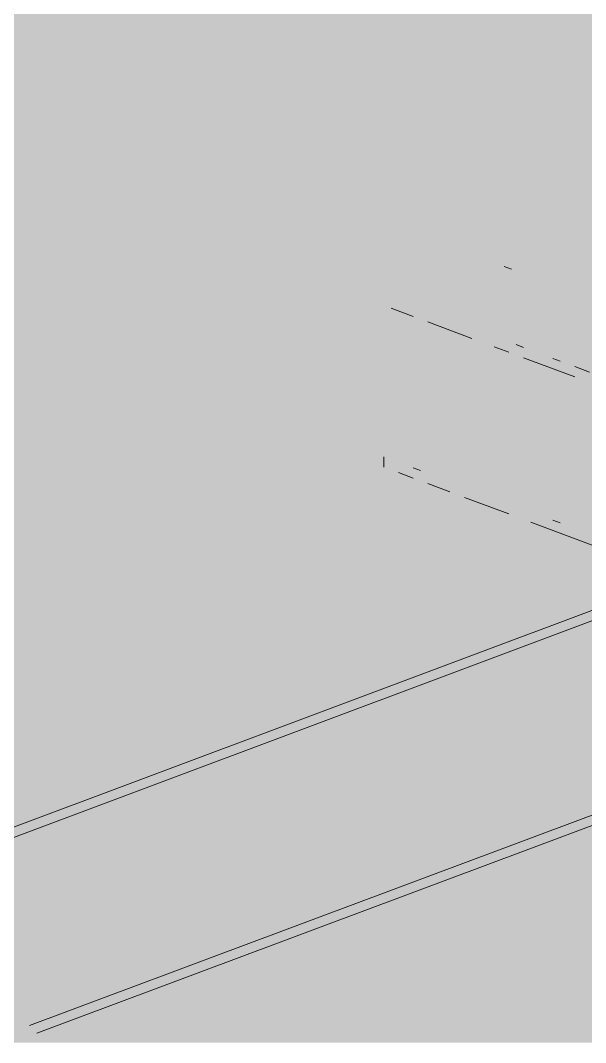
# Paper-space layout '03 3D Building and Roof' of a CAD drawing. Header units: millimetres. Extents: x 5 to 415, y 5 to 292.
# Drawn here: x 139.78 to 144.57, y 112.69 to 121.34 of the extents above; entities that cross this region are included whole.
import ezdxf

# ---------------------------------------------------------------- set-up
doc = ezdxf.new("R2010")
doc.units = ezdxf.units.MM
doc.layers.add('EXISTING', color=7, linetype='Continuous')
doc.layers.add('IMAGES', color=7, linetype='Continuous')

# ---------------------------------------------------------------- blocks, each defined once
blk = doc.blocks.new('SHEET_03')
at = {"layer": 'EXISTING', "color": 250, "lineweight": 9}
for p, q in [((143.943, 119.2352), (143.8809, 119.2584)), ((143.1098, 118.8356), (142.9233, 118.9055)), ((143.6072, 118.6493), (143.2341, 118.789)), ((143.9181, 118.5328), (143.7937, 118.5794)), ((143.9803, 118.5969), (144.0425, 118.5736)), ((144.4777, 118.3232), (144.0425, 118.4862)), ((144.2912, 118.4805), (144.3533, 118.4572)), ((144.4777, 118.4106), (144.6021, 118.364)), ((142.8611, 117.5594), (142.8611, 117.6468)), ((143.1098, 117.4662), (142.9854, 117.5128)), ((143.1098, 117.5537), (143.172, 117.5304)), ((143.4207, 117.3498), (143.2341, 117.4197)), ((143.9181, 117.1635), (143.545, 117.3032)), ((144.7886, 116.8374), (144.1046, 117.0936)), ((144.2912, 117.1111), (144.3533, 117.0878)), ((137.626, 113.7254), (145.4531, 116.6575)), ((137.626, 113.638), (145.4531, 116.57)), ((139.8623, 112.8296), (147.6273, 115.7384)), ((139.9244, 112.7654), (147.8136, 115.7208))]:
    blk.add_line(p, q, dxfattribs=at)
at = {"layer": 'IMAGES', "color": 7}
for points in [[(123.0845, 121.2571), (144.3336, 121.2571), (123.0845, 121.4286), (144.3336, 121.4286)], [(144.3336, 121.2571), (149.9885, 121.2571), (144.3336, 121.4286), (149.9885, 121.4286)], [(122.5704, 121.0857), (144.3336, 121.0857), (122.5704, 121.2571), (144.3336, 121.2571)], [(144.3336, 120.5714), (150.1599, 120.5714), (144.3336, 121.2571), (150.1599, 121.2571)], [(122.0564, 120.9143), (144.3336, 120.9143), (122.0564, 121.0857), (144.3336, 121.0857)], [(121.7136, 120.7429), (144.3336, 120.7429), (121.7136, 120.9143), (144.3336, 120.9143)], [(121.1995, 120.5714), (144.3336, 120.5714), (121.1995, 120.7429), (144.3336, 120.7429)], [(120.8568, 120.4), (144.3336, 120.4), (120.8568, 120.5714), (144.3336, 120.5714)], [(144.3336, 120.4), (149.9885, 120.4), (144.3336, 120.5714), (149.9885, 120.5714)], [(120.3427, 120.2286), (144.3336, 120.2286), (120.3427, 120.4), (144.3336, 120.4)], [(144.3336, 120.0571), (149.8172, 120.0571), (144.3336, 120.4), (149.8172, 120.4)], [(119.6573, 120.0571), (144.3336, 120.0571), (119.6573, 120.2286), (144.3336, 120.2286)], [(119.4859, 119.8857), (144.3336, 119.8857), (119.4859, 120.0571), (144.3336, 120.0571)], [(144.3336, 119.8857), (149.9885, 119.8857), (144.3336, 120.0571), (149.9885, 120.0571)], [(118.9718, 119.7143), (144.3336, 119.7143), (118.9718, 119.8857), (144.3336, 119.8857)], [(144.3336, 119.7143), (150.674, 119.7143), (144.3336, 119.8857), (150.674, 119.8857)], [(118.6291, 119.5429), (144.3336, 119.5429), (118.6291, 119.7143), (144.3336, 119.7143)], [(144.3336, 119.5429), (150.3313, 119.5429), (144.3336, 119.7143), (150.3313, 119.7143)], [(117.9436, 119.3714), (143.3054, 119.3714), (117.9436, 119.5429), (143.3054, 119.5429)], [(143.3054, 119.3714), (143.9908, 119.3714), (143.3054, 119.5429), (143.9908, 119.5429)], [(143.9908, 119.3714), (144.3336, 119.3714), (143.9908, 119.5429), (144.3336, 119.5429)], [(144.3336, 119.3714), (149.9885, 119.3714), (144.3336, 119.5429), (149.9885, 119.5429)], [(117.4296, 119.2), (142.7913, 119.2), (117.4296, 119.3714), (142.7913, 119.3714)], [(142.7913, 119.2), (142.9627, 119.2), (142.7913, 119.3714), (142.9627, 119.3714)], [(142.9627, 119.2), (143.3054, 119.2), (142.9627, 119.3714), (143.3054, 119.3714)], [(143.3054, 119.2), (143.4767, 119.2), (143.3054, 119.3714), (143.4767, 119.3714)], [(143.4767, 119.2), (143.8195, 119.2), (143.4767, 119.3714), (143.8195, 119.3714)], [(143.8195, 119.2), (143.9908, 119.2), (143.8195, 119.3714), (143.9908, 119.3714)], [(143.9908, 119.2), (144.3336, 119.2), (143.9908, 119.3714), (144.3336, 119.3714)], [(144.3336, 119.2), (144.5049, 119.2), (144.3336, 119.3714), (144.5049, 119.3714)], [(144.5049, 119.2), (149.4745, 119.2), (144.5049, 119.3714), (149.4745, 119.3714)], [(117.0868, 119.0286), (142.6199, 119.0286), (117.0868, 119.2), (142.6199, 119.2)], [(142.6199, 119.0286), (142.7913, 119.0286), (142.6199, 119.2), (142.7913, 119.2)], [(142.7913, 119.0286), (143.134, 119.0286), (142.7913, 119.2), (143.134, 119.2)], [(143.134, 119.0286), (143.3054, 119.0286), (143.134, 119.2), (143.3054, 119.2)], [(143.3054, 119.0286), (143.4767, 119.0286), (143.3054, 119.2), (143.4767, 119.2)], [(143.4767, 119.0286), (143.8195, 119.0286), (143.4767, 119.2), (143.8195, 119.2)], [(143.8195, 119.0286), (143.9908, 119.0286), (143.8195, 119.2), (143.9908, 119.2)], [(143.9908, 119.0286), (144.1622, 119.0286), (143.9908, 119.2), (144.1622, 119.2)], [(144.1622, 119.0286), (144.3336, 119.0286), (144.1622, 119.2), (144.3336, 119.2)], [(144.3336, 119.0286), (144.5049, 119.0286), (144.3336, 119.2), (144.5049, 119.2)], [(144.5049, 119.0286), (145.019, 119.0286), (144.5049, 119.2), (145.019, 119.2)], [(116.5727, 118.8571), (142.6199, 118.8571), (116.5727, 119.0286), (142.6199, 119.0286)], [(142.6199, 118.8571), (142.7913, 118.8571), (142.6199, 119.0286), (142.7913, 119.0286)], [(142.7913, 118.8571), (142.9627, 118.8571), (142.7913, 119.0286), (142.9627, 119.0286)], [(142.9627, 118.8571), (143.134, 118.8571), (142.9627, 119.0286), (143.134, 119.0286)], [(143.134, 118.8571), (143.3054, 118.8571), (143.134, 119.0286), (143.3054, 119.0286)], [(143.3054, 118.8571), (143.4767, 118.8571), (143.3054, 119.0286), (143.4767, 119.0286)], [(143.4767, 118.8571), (143.6481, 118.8571), (143.4767, 119.0286), (143.6481, 119.0286)], [(143.6481, 118.8571), (143.9908, 118.8571), (143.6481, 119.0286), (143.9908, 119.0286)], [(143.9908, 118.8571), (144.1622, 118.8571), (143.9908, 119.0286), (144.1622, 119.0286)], [(144.1622, 118.8571), (144.3336, 118.8571), (144.1622, 119.0286), (144.3336, 119.0286)], [(144.3336, 118.8571), (144.5049, 118.8571), (144.3336, 119.0286), (144.5049, 119.0286)], [(144.5049, 118.8571), (144.6763, 118.8571), (144.5049, 119.0286), (144.6763, 119.0286)], [(116.4014, 118.6857), (142.7913, 118.6857), (116.4014, 118.8571), (142.7913, 118.8571)], [(142.7913, 118.6857), (142.9627, 118.6857), (142.7913, 118.8571), (142.9627, 118.8571)], [(142.9627, 118.6857), (143.134, 118.6857), (142.9627, 118.8571), (143.134, 118.8571)], [(143.134, 118.6857), (143.3054, 118.6857), (143.134, 118.8571), (143.3054, 118.8571)], [(143.3054, 118.6857), (143.4767, 118.6857), (143.3054, 118.8571), (143.4767, 118.8571)], [(143.4767, 118.6857), (143.6481, 118.6857), (143.4767, 118.8571), (143.6481, 118.8571)], [(143.6481, 118.6857), (144.1622, 118.6857), (143.6481, 118.8571), (144.1622, 118.8571)], [(144.1622, 118.6857), (144.3336, 118.6857), (144.1622, 118.8571), (144.3336, 118.8571)], [(144.3336, 118.6857), (144.5049, 118.6857), (144.3336, 118.8571), (144.5049, 118.8571)], [(144.5049, 118.6857), (144.6763, 118.6857), (144.5049, 118.8571), (144.6763, 118.8571)], [(115.7159, 118.5143), (142.9627, 118.5143), (115.7159, 118.6857), (142.9627, 118.6857)], [(142.9627, 118), (143.134, 118), (142.9627, 118.6857), (143.134, 118.6857)], [(143.134, 118.5143), (143.3054, 118.5143), (143.134, 118.6857), (143.3054, 118.6857)], [(143.3054, 118.5143), (143.4767, 118.5143), (143.3054, 118.6857), (143.4767, 118.6857)], [(143.4767, 118.5143), (143.9908, 118.5143), (143.4767, 118.6857), (143.9908, 118.6857)], [(143.9908, 118.5143), (144.1622, 118.5143), (143.9908, 118.6857), (144.1622, 118.6857)], [(144.1622, 118.5143), (144.3336, 118.5143), (144.1622, 118.6857), (144.3336, 118.6857)], [(144.3336, 118.5143), (144.5049, 118.5143), (144.3336, 118.6857), (144.5049, 118.6857)], [(144.5049, 118.5143), (144.6763, 118.5143), (144.5049, 118.6857), (144.6763, 118.6857)], [(115.2018, 118.3429), (142.9627, 118.3429), (115.2018, 118.5143), (142.9627, 118.5143)], [(143.134, 117.8286), (143.3054, 117.8286), (143.134, 118.5143), (143.3054, 118.5143)], [(143.3054, 118.3429), (143.4767, 118.3429), (143.3054, 118.5143), (143.4767, 118.5143)], [(143.4767, 118.3429), (143.6481, 118.3429), (143.4767, 118.5143), (143.6481, 118.5143)], [(143.6481, 118.3429), (143.8195, 118.3429), (143.6481, 118.5143), (143.8195, 118.5143)], [(143.8195, 118.3429), (143.9908, 118.3429), (143.8195, 118.5143), (143.9908, 118.5143)], [(143.9908, 118.3429), (144.1622, 118.3429), (143.9908, 118.5143), (144.1622, 118.5143)], [(144.1622, 118.3429), (144.5049, 118.3429), (144.1622, 118.5143), (144.5049, 118.5143)], [(144.5049, 118.3429), (144.6763, 118.3429), (144.5049, 118.5143), (144.6763, 118.5143)], [(114.8591, 118.1714), (142.9627, 118.1714), (114.8591, 118.3429), (142.9627, 118.3429)], [(143.3054, 117.8286), (143.4767, 117.8286), (143.3054, 118.3429), (143.4767, 118.3429)], [(143.4767, 118.1714), (143.8195, 118.1714), (143.4767, 118.3429), (143.8195, 118.3429)], [(143.8195, 118.1714), (143.9908, 118.1714), (143.8195, 118.3429), (143.9908, 118.3429)], [(143.9908, 118.1714), (144.1622, 118.1714), (143.9908, 118.3429), (144.1622, 118.3429)], [(144.1622, 118.1714), (144.3336, 118.1714), (144.1622, 118.3429), (144.3336, 118.3429)], [(144.3336, 118.1714), (144.5049, 118.1714), (144.3336, 118.3429), (144.5049, 118.3429)], [(144.5049, 118.1714), (144.6763, 118.1714), (144.5049, 118.3429), (144.6763, 118.3429)], [(114.345, 118), (142.9627, 118), (114.345, 118.1714), (142.9627, 118.1714)], [(143.4767, 118), (143.9908, 118), (143.4767, 118.1714), (143.9908, 118.1714)], [(143.9908, 118), (144.3336, 118), (143.9908, 118.1714), (144.3336, 118.1714)], [(144.3336, 118), (144.5049, 118), (144.3336, 118.1714), (144.5049, 118.1714)], [(144.5049, 118), (144.6763, 118), (144.5049, 118.1714), (144.6763, 118.1714)], [(113.8309, 117.8286), (142.9627, 117.8286), (113.8309, 118), (142.9627, 118)], [(142.9627, 117.8286), (143.134, 117.8286), (142.9627, 118), (143.134, 118)], [(143.4767, 117.8286), (144.5049, 117.8286), (143.4767, 118), (144.5049, 118)], [(144.5049, 117.8286), (144.8477, 117.8286), (144.5049, 118), (144.8477, 118)], [(113.4882, 117.6571), (142.7913, 117.6571), (113.4882, 117.8286), (142.7913, 117.8286)], [(142.7913, 117.4857), (142.9627, 117.4857), (142.7913, 117.8286), (142.9627, 117.8286)], [(142.9627, 117.6571), (143.134, 117.6571), (142.9627, 117.8286), (143.134, 117.8286)], [(143.134, 117.6571), (143.3054, 117.6571), (143.134, 117.8286), (143.3054, 117.8286)], [(143.3054, 117.6571), (143.6481, 117.6571), (143.3054, 117.8286), (143.6481, 117.8286)], [(143.6481, 117.6571), (145.019, 117.6571), (143.6481, 117.8286), (145.019, 117.8286)], [(112.9741, 117.4857), (142.6199, 117.4857), (112.9741, 117.6571), (142.6199, 117.6571)], [(142.6199, 117.4857), (142.7913, 117.4857), (142.6199, 117.6571), (142.7913, 117.6571)], [(142.9627, 117.4857), (143.134, 117.4857), (142.9627, 117.6571), (143.134, 117.6571)], [(143.134, 117.4857), (143.3054, 117.4857), (143.134, 117.6571), (143.3054, 117.6571)], [(143.3054, 117.4857), (143.4767, 117.4857), (143.3054, 117.6571), (143.4767, 117.6571)], [(143.4767, 117.4857), (143.6481, 117.4857), (143.4767, 117.6571), (143.6481, 117.6571)], [(143.6481, 117.4857), (143.8195, 117.4857), (143.6481, 117.6571), (143.8195, 117.6571)], [(143.8195, 117.4857), (143.9908, 117.4857), (143.8195, 117.6571), (143.9908, 117.6571)], [(143.9908, 117.4857), (144.3336, 117.4857), (143.9908, 117.6571), (144.3336, 117.6571)], [(144.3336, 117.4857), (144.6763, 117.4857), (144.3336, 117.6571), (144.6763, 117.6571)], [(112.46, 117.3143), (142.7913, 117.3143), (112.46, 117.4857), (142.7913, 117.4857)], [(142.7913, 117.3143), (143.134, 117.3143), (142.7913, 117.4857), (143.134, 117.4857)], [(143.134, 117.3143), (143.4767, 117.3143), (143.134, 117.4857), (143.4767, 117.4857)], [(143.4767, 117.3143), (143.6481, 117.3143), (143.4767, 117.4857), (143.6481, 117.4857)], [(143.6481, 117.3143), (143.8195, 117.3143), (143.6481, 117.4857), (143.8195, 117.4857)], [(143.8195, 117.3143), (144.1622, 117.3143), (143.8195, 117.4857), (144.1622, 117.4857)], [(144.1622, 117.3143), (144.3336, 117.3143), (144.1622, 117.4857), (144.3336, 117.4857)], [(144.3336, 117.1429), (144.6763, 117.1429), (144.3336, 117.4857), (144.6763, 117.4857)], [(112.1173, 117.1429), (142.9627, 117.1429), (112.1173, 117.3143), (142.9627, 117.3143)], [(142.9627, 117.1429), (143.3054, 117.1429), (142.9627, 117.3143), (143.3054, 117.3143)], [(143.3054, 117.1429), (143.4767, 117.1429), (143.3054, 117.3143), (143.4767, 117.3143)], [(143.4767, 117.1429), (143.6481, 117.1429), (143.4767, 117.3143), (143.6481, 117.3143)], [(143.6481, 117.1429), (143.8195, 117.1429), (143.6481, 117.3143), (143.8195, 117.3143)], [(143.8195, 117.1429), (143.9908, 117.1429), (143.8195, 117.3143), (143.9908, 117.3143)], [(143.9908, 117.1429), (144.1622, 117.1429), (143.9908, 117.3143), (144.1622, 117.3143)], [(144.1622, 117.1429), (144.3336, 117.1429), (144.1622, 117.3143), (144.3336, 117.3143)], [(111.6032, 116.9714), (143.4767, 116.9714), (111.6032, 117.1429), (143.4767, 117.1429)], [(143.4767, 116.9714), (143.6481, 116.9714), (143.4767, 117.1429), (143.6481, 117.1429)], [(143.6481, 116.9714), (143.8195, 116.9714), (143.6481, 117.1429), (143.8195, 117.1429)], [(143.8195, 116.9714), (143.9908, 116.9714), (143.8195, 117.1429), (143.9908, 117.1429)], [(143.9908, 116.9714), (144.1622, 116.9714), (143.9908, 117.1429), (144.1622, 117.1429)], [(144.1622, 116.9714), (144.3336, 116.9714), (144.1622, 117.1429), (144.3336, 117.1429)], [(144.3336, 116.9714), (144.5049, 116.9714), (144.3336, 117.1429), (144.5049, 117.1429)], [(144.5049, 116.9714), (144.6763, 116.9714), (144.5049, 117.1429), (144.6763, 117.1429)], [(111.2605, 116.8), (143.134, 116.8), (111.2605, 116.9714), (143.134, 116.9714)], [(143.134, 116.8), (143.3054, 116.8), (143.134, 116.9714), (143.3054, 116.9714)], [(143.3054, 116.8), (143.6481, 116.8), (143.3054, 116.9714), (143.6481, 116.9714)], [(143.6481, 116.8), (143.8195, 116.8), (143.6481, 116.9714), (143.8195, 116.9714)], [(143.8195, 116.8), (143.9908, 116.8), (143.8195, 116.9714), (143.9908, 116.9714)], [(143.9908, 116.8), (144.1622, 116.8), (143.9908, 116.9714), (144.1622, 116.9714)], [(144.1622, 116.8), (144.3336, 116.8), (144.1622, 116.9714), (144.3336, 116.9714)], [(144.3336, 116.8), (144.6763, 116.8), (144.3336, 116.9714), (144.6763, 116.9714)], [(130.1104, 116.6286), (142.6199, 116.6286), (130.1104, 116.8), (142.6199, 116.8)], [(142.6199, 116.6286), (142.7913, 116.6286), (142.6199, 116.8), (142.7913, 116.8)], [(142.7913, 116.6286), (143.134, 116.6286), (142.7913, 116.8), (143.134, 116.8)], [(143.134, 116.6286), (143.3054, 116.6286), (143.134, 116.8), (143.3054, 116.8)], [(143.3054, 116.6286), (143.6481, 116.6286), (143.3054, 116.8), (143.6481, 116.8)], [(143.6481, 116.6286), (143.8195, 116.6286), (143.6481, 116.8), (143.8195, 116.8)], [(143.8195, 116.6286), (143.9908, 116.6286), (143.8195, 116.8), (143.9908, 116.8)], [(143.9908, 116.6286), (144.3336, 116.6286), (143.9908, 116.8), (144.3336, 116.8)], [(144.3336, 116.6286), (144.5049, 116.6286), (144.3336, 116.8), (144.5049, 116.8)], [(144.5049, 116.6286), (144.6763, 116.6286), (144.5049, 116.8), (144.6763, 116.8)], [(130.6245, 116.4571), (142.1058, 116.4571), (130.6245, 116.6286), (142.1058, 116.6286)], [(142.1058, 116.4571), (142.2772, 116.4571), (142.1058, 116.6286), (142.2772, 116.6286)], [(142.2772, 116.4571), (142.6199, 116.4571), (142.2772, 116.6286), (142.6199, 116.6286)], [(142.6199, 116.4571), (142.7913, 116.4571), (142.6199, 116.6286), (142.7913, 116.6286)], [(142.7913, 116.4571), (143.134, 116.4571), (142.7913, 116.6286), (143.134, 116.6286)], [(143.134, 116.4571), (143.3054, 116.4571), (143.134, 116.6286), (143.3054, 116.6286)], [(143.3054, 116.4571), (143.4767, 116.4571), (143.3054, 116.6286), (143.4767, 116.6286)], [(143.4767, 116.4571), (143.6481, 116.4571), (143.4767, 116.6286), (143.6481, 116.6286)], [(143.6481, 116.4571), (143.8195, 116.4571), (143.6481, 116.6286), (143.8195, 116.6286)], [(143.8195, 116.4571), (144.5049, 116.4571), (143.8195, 116.6286), (144.5049, 116.6286)], [(144.5049, 116.4571), (144.6763, 116.4571), (144.5049, 116.6286), (144.6763, 116.6286)], [(130.9672, 116.2857), (141.5918, 116.2857), (130.9672, 116.4571), (141.5918, 116.4571)], [(141.5918, 116.2857), (141.7631, 116.2857), (141.5918, 116.4571), (141.7631, 116.4571)], [(141.7631, 116.2857), (141.9345, 116.2857), (141.7631, 116.4571), (141.9345, 116.4571)], [(141.9345, 116.2857), (142.1058, 116.2857), (141.9345, 116.4571), (142.1058, 116.4571)], [(142.1058, 116.2857), (142.2772, 116.2857), (142.1058, 116.4571), (142.2772, 116.4571)], [(142.2772, 116.2857), (142.4486, 116.2857), (142.2772, 116.4571), (142.4486, 116.4571)], [(142.4486, 116.2857), (142.6199, 116.2857), (142.4486, 116.4571), (142.6199, 116.4571)], [(142.6199, 116.2857), (142.7913, 116.2857), (142.6199, 116.4571), (142.7913, 116.4571)], [(142.7913, 116.2857), (143.134, 116.2857), (142.7913, 116.4571), (143.134, 116.4571)], [(143.134, 116.2857), (143.3054, 116.2857), (143.134, 116.4571), (143.3054, 116.4571)], [(143.3054, 116.2857), (143.9908, 116.2857), (143.3054, 116.4571), (143.9908, 116.4571)], [(143.9908, 116.2857), (144.1622, 116.2857), (143.9908, 116.4571), (144.1622, 116.4571)], [(144.1622, 116.2857), (144.3336, 116.2857), (144.1622, 116.4571), (144.3336, 116.4571)], [(144.3336, 116.2857), (144.5049, 116.2857), (144.3336, 116.4571), (144.5049, 116.4571)], [(144.5049, 116.2857), (144.6763, 116.2857), (144.5049, 116.4571), (144.6763, 116.4571)], [(131.4813, 116.1143), (141.249, 116.1143), (131.4813, 116.2857), (141.249, 116.2857)], [(141.249, 116.1143), (141.4204, 116.1143), (141.249, 116.2857), (141.4204, 116.2857)], [(141.4204, 116.1143), (141.5918, 116.1143), (141.4204, 116.2857), (141.5918, 116.2857)], [(141.5918, 116.1143), (141.9345, 116.1143), (141.5918, 116.2857), (141.9345, 116.2857)], [(141.9345, 116.1143), (142.1058, 116.1143), (141.9345, 116.2857), (142.1058, 116.2857)], [(142.1058, 116.1143), (142.2772, 116.1143), (142.1058, 116.2857), (142.2772, 116.2857)], [(142.2772, 116.1143), (142.4486, 116.1143), (142.2772, 116.2857), (142.4486, 116.2857)], [(142.4486, 116.1143), (142.7913, 116.1143), (142.4486, 116.2857), (142.7913, 116.2857)], [(142.7913, 116.1143), (143.4767, 116.1143), (142.7913, 116.2857), (143.4767, 116.2857)], [(143.4767, 116.1143), (143.6481, 116.1143), (143.4767, 116.2857), (143.6481, 116.2857)], [(143.6481, 116.1143), (143.8195, 116.1143), (143.6481, 116.2857), (143.8195, 116.2857)], [(143.8195, 116.1143), (143.9908, 116.1143), (143.8195, 116.2857), (143.9908, 116.2857)], [(143.9908, 116.1143), (144.1622, 116.1143), (143.9908, 116.2857), (144.1622, 116.2857)], [(144.1622, 116.1143), (144.5049, 116.1143), (144.1622, 116.2857), (144.5049, 116.2857)], [(144.5049, 116.1143), (144.6763, 116.1143), (144.5049, 116.2857), (144.6763, 116.2857)], [(131.9954, 115.9429), (140.7349, 115.9429), (131.9954, 116.1143), (140.7349, 116.1143)], [(140.7349, 115.9429), (141.0777, 115.9429), (140.7349, 116.1143), (141.0777, 116.1143)], [(141.0777, 115.9429), (141.249, 115.9429), (141.0777, 116.1143), (141.249, 116.1143)], [(141.249, 115.9429), (141.4204, 115.9429), (141.249, 116.1143), (141.4204, 116.1143)], [(141.4204, 115.9429), (141.5918, 115.9429), (141.4204, 116.1143), (141.5918, 116.1143)], [(141.5918, 115.9429), (141.9345, 115.9429), (141.5918, 116.1143), (141.9345, 116.1143)], [(141.9345, 115.9429), (142.1058, 115.9429), (141.9345, 116.1143), (142.1058, 116.1143)], [(142.1058, 115.9429), (142.2772, 115.9429), (142.1058, 116.1143), (142.2772, 116.1143)], [(142.2772, 115.9429), (143.134, 115.9429), (142.2772, 116.1143), (143.134, 116.1143)], [(143.134, 115.9429), (143.3054, 115.9429), (143.134, 116.1143), (143.3054, 116.1143)], [(143.3054, 115.9429), (143.4767, 115.9429), (143.3054, 116.1143), (143.4767, 116.1143)], [(143.4767, 115.9429), (143.6481, 115.9429), (143.4767, 116.1143), (143.6481, 116.1143)], [(143.6481, 115.9429), (143.8195, 115.9429), (143.6481, 116.1143), (143.8195, 116.1143)], [(143.8195, 115.9429), (144.3336, 115.9429), (143.8195, 116.1143), (144.3336, 116.1143)], [(144.3336, 115.9429), (144.5049, 115.9429), (144.3336, 116.1143), (144.5049, 116.1143)], [(144.5049, 115.9429), (144.6763, 115.9429), (144.5049, 116.1143), (144.6763, 116.1143)], [(132.3381, 115.7714), (140.5636, 115.7714), (132.3381, 115.9429), (140.5636, 115.9429)], [(140.5636, 115.7714), (140.7349, 115.7714), (140.5636, 115.9429), (140.7349, 115.9429)], [(140.7349, 115.7714), (141.0777, 115.7714), (140.7349, 115.9429), (141.0777, 115.9429)], [(141.0777, 115.7714), (141.249, 115.7714), (141.0777, 115.9429), (141.249, 115.9429)], [(141.249, 115.7714), (141.4204, 115.7714), (141.249, 115.9429), (141.4204, 115.9429)], [(141.4204, 115.7714), (141.5918, 115.7714), (141.4204, 115.9429), (141.5918, 115.9429)], [(141.5918, 115.7714), (141.9345, 115.7714), (141.5918, 115.9429), (141.9345, 115.9429)], [(141.9345, 115.7714), (142.7913, 115.7714), (141.9345, 115.9429), (142.7913, 115.9429)], [(142.7913, 115.7714), (142.9627, 115.7714), (142.7913, 115.9429), (142.9627, 115.9429)], [(142.9627, 115.7714), (143.134, 115.7714), (142.9627, 115.9429), (143.134, 115.9429)], [(143.134, 115.7714), (143.3054, 115.7714), (143.134, 115.9429), (143.3054, 115.9429)], [(143.3054, 115.7714), (143.4767, 115.7714), (143.3054, 115.9429), (143.4767, 115.9429)], [(143.4767, 115.7714), (143.8195, 115.7714), (143.4767, 115.9429), (143.8195, 115.9429)], [(143.8195, 115.7714), (143.9908, 115.7714), (143.8195, 115.9429), (143.9908, 115.9429)], [(143.9908, 115.7714), (144.1622, 115.7714), (143.9908, 115.9429), (144.1622, 115.9429)], [(144.1622, 115.7714), (144.5049, 115.7714), (144.1622, 115.9429), (144.5049, 115.9429)], [(144.5049, 115.7714), (146.2186, 115.7714), (144.5049, 115.9429), (146.2186, 115.9429)], [(132.8522, 115.6), (139.8781, 115.6), (132.8522, 115.7714), (139.8781, 115.7714)], [(139.8781, 115.6), (140.0495, 115.6), (139.8781, 115.7714), (140.0495, 115.7714)], [(140.0495, 115.6), (140.2208, 115.6), (140.0495, 115.7714), (140.2208, 115.7714)], [(140.2208, 115.6), (140.3922, 115.6), (140.2208, 115.7714), (140.3922, 115.7714)], [(140.3922, 115.6), (140.5636, 115.6), (140.3922, 115.7714), (140.5636, 115.7714)], [(140.5636, 115.6), (140.7349, 115.6), (140.5636, 115.7714), (140.7349, 115.7714)], [(140.7349, 115.6), (141.0777, 115.6), (140.7349, 115.7714), (141.0777, 115.7714)], [(141.0777, 115.6), (141.4204, 115.6), (141.0777, 115.7714), (141.4204, 115.7714)], [(141.4204, 115.6), (142.1058, 115.6), (141.4204, 115.7714), (142.1058, 115.7714)], [(142.1058, 115.6), (142.4486, 115.6), (142.1058, 115.7714), (142.4486, 115.7714)], [(142.4486, 115.6), (142.6199, 115.6), (142.4486, 115.7714), (142.6199, 115.7714)], [(142.6199, 115.6), (142.7913, 115.6), (142.6199, 115.7714), (142.7913, 115.7714)], [(142.7913, 115.6), (142.9627, 115.6), (142.7913, 115.7714), (142.9627, 115.7714)], [(142.9627, 115.6), (143.134, 115.6), (142.9627, 115.7714), (143.134, 115.7714)], [(143.134, 115.6), (143.3054, 115.6), (143.134, 115.7714), (143.3054, 115.7714)], [(143.3054, 115.6), (143.6481, 115.6), (143.3054, 115.7714), (143.6481, 115.7714)], [(143.6481, 115.6), (143.9908, 115.6), (143.6481, 115.7714), (143.9908, 115.7714)], [(143.9908, 115.6), (144.1622, 115.6), (143.9908, 115.7714), (144.1622, 115.7714)], [(144.1622, 115.6), (145.7045, 115.6), (144.1622, 115.7714), (145.7045, 115.7714)], [(139.7068, 115.4286), (139.8781, 115.4286), (139.7068, 115.6), (139.8781, 115.6)], [(139.8781, 115.4286), (140.0495, 115.4286), (139.8781, 115.6), (140.0495, 115.6)], [(140.0495, 115.4286), (140.2208, 115.4286), (140.0495, 115.6), (140.2208, 115.6)], [(140.2208, 115.4286), (140.3922, 115.4286), (140.2208, 115.6), (140.3922, 115.6)], [(140.3922, 115.4286), (140.5636, 115.4286), (140.3922, 115.6), (140.5636, 115.6)], [(140.5636, 115.4286), (140.7349, 115.4286), (140.5636, 115.6), (140.7349, 115.6)], [(140.7349, 115.4286), (140.9063, 115.4286), (140.7349, 115.6), (140.9063, 115.6)], [(140.9063, 115.4286), (141.7631, 115.4286), (140.9063, 115.6), (141.7631, 115.6)], [(141.7631, 115.4286), (141.9345, 115.4286), (141.7631, 115.6), (141.9345, 115.6)], [(141.9345, 115.4286), (142.1058, 115.4286), (141.9345, 115.6), (142.1058, 115.6)], [(142.1058, 115.4286), (142.2772, 115.4286), (142.1058, 115.6), (142.2772, 115.6)], [(142.2772, 115.4286), (142.4486, 115.4286), (142.2772, 115.6), (142.4486, 115.6)], [(142.4486, 115.4286), (142.9627, 115.4286), (142.4486, 115.6), (142.9627, 115.6)], [(142.9627, 115.4286), (143.134, 115.4286), (142.9627, 115.6), (143.134, 115.6)], [(143.134, 115.4286), (143.3054, 115.4286), (143.134, 115.6), (143.3054, 115.6)], [(143.3054, 115.4286), (143.6481, 115.4286), (143.3054, 115.6), (143.6481, 115.6)], [(143.6481, 115.4286), (145.3617, 115.4286), (143.6481, 115.6), (145.3617, 115.6)], [(139.7068, 115.2571), (139.8781, 115.2571), (139.7068, 115.4286), (139.8781, 115.4286)], [(139.8781, 115.2571), (140.0495, 115.2571), (139.8781, 115.4286), (140.0495, 115.4286)], [(140.0495, 115.2571), (140.2208, 115.2571), (140.0495, 115.4286), (140.2208, 115.4286)], [(140.2208, 115.2571), (140.5636, 115.2571), (140.2208, 115.4286), (140.5636, 115.4286)], [(140.5636, 115.2571), (141.249, 115.2571), (140.5636, 115.4286), (141.249, 115.4286)], [(141.249, 115.2571), (141.5918, 115.2571), (141.249, 115.4286), (141.5918, 115.4286)], [(141.5918, 115.2571), (141.7631, 115.2571), (141.5918, 115.4286), (141.7631, 115.4286)], [(141.7631, 115.2571), (141.9345, 115.2571), (141.7631, 115.4286), (141.9345, 115.4286)], [(141.9345, 115.0857), (142.1058, 115.0857), (141.9345, 115.4286), (142.1058, 115.4286)], [(142.1058, 115.2571), (142.4486, 115.2571), (142.1058, 115.4286), (142.4486, 115.4286)], [(142.4486, 115.2571), (142.7913, 115.2571), (142.4486, 115.4286), (142.7913, 115.4286)], [(142.7913, 115.2571), (143.3054, 115.2571), (142.7913, 115.4286), (143.3054, 115.4286)], [(143.3054, 115.2571), (144.8477, 115.2571), (143.3054, 115.4286), (144.8477, 115.4286)], [(139.7068, 115.0857), (139.8781, 115.0857), (139.7068, 115.2571), (139.8781, 115.2571)], [(139.8781, 115.0857), (140.0495, 115.0857), (139.8781, 115.2571), (140.0495, 115.2571)], [(140.0495, 115.0857), (140.7349, 115.0857), (140.0495, 115.2571), (140.7349, 115.2571)], [(140.7349, 115.0857), (141.0777, 115.0857), (140.7349, 115.2571), (141.0777, 115.2571)], [(141.0777, 115.0857), (141.249, 115.0857), (141.0777, 115.2571), (141.249, 115.2571)], [(141.249, 115.0857), (141.4204, 115.0857), (141.249, 115.2571), (141.4204, 115.2571)], [(141.4204, 115.0857), (141.5918, 115.0857), (141.4204, 115.2571), (141.5918, 115.2571)], [(141.5918, 115.0857), (141.9345, 115.0857), (141.5918, 115.2571), (141.9345, 115.2571)], [(142.1058, 115.0857), (142.2772, 115.0857), (142.1058, 115.2571), (142.2772, 115.2571)], [(142.2772, 115.0857), (142.4486, 115.0857), (142.2772, 115.2571), (142.4486, 115.2571)], [(142.4486, 115.0857), (142.7913, 115.0857), (142.4486, 115.2571), (142.7913, 115.2571)], [(142.7913, 115.0857), (144.3336, 115.0857), (142.7913, 115.2571), (144.3336, 115.2571)], [(144.3336, 115.0857), (144.5049, 115.0857), (144.3336, 115.2571), (144.5049, 115.2571)], [(144.5049, 115.0857), (144.8477, 115.0857), (144.5049, 115.2571), (144.8477, 115.2571)], [(139.5354, 114.9143), (140.3922, 114.9143), (139.5354, 115.0857), (140.3922, 115.0857)], [(140.3922, 114.9143), (140.5636, 114.9143), (140.3922, 115.0857), (140.5636, 115.0857)], [(140.5636, 114.9143), (140.7349, 114.9143), (140.5636, 115.0857), (140.7349, 115.0857)], [(140.7349, 114.9143), (140.9063, 114.9143), (140.7349, 115.0857), (140.9063, 115.0857)], [(140.9063, 114.9143), (141.0777, 114.9143), (140.9063, 115.0857), (141.0777, 115.0857)], [(141.0777, 114.9143), (141.5918, 114.9143), (141.0777, 115.0857), (141.5918, 115.0857)], [(141.5918, 114.9143), (141.7631, 114.9143), (141.5918, 115.0857), (141.7631, 115.0857)], [(141.7631, 114.9143), (141.9345, 114.9143), (141.7631, 115.0857), (141.9345, 115.0857)], [(141.9345, 114.9143), (142.1058, 114.9143), (141.9345, 115.0857), (142.1058, 115.0857)], [(142.1058, 114.9143), (144.1622, 114.9143), (142.1058, 115.0857), (144.1622, 115.0857)], [(144.1622, 114.7429), (144.5049, 114.7429), (144.1622, 115.0857), (144.5049, 115.0857)], [(144.5049, 114.9143), (144.8477, 114.9143), (144.5049, 115.0857), (144.8477, 115.0857)], [(139.0213, 114.7429), (139.8781, 114.7429), (139.0213, 114.9143), (139.8781, 114.9143)], [(139.8781, 114.7429), (140.0495, 114.7429), (139.8781, 114.9143), (140.0495, 114.9143)], [(140.0495, 114.7429), (140.3922, 114.7429), (140.0495, 114.9143), (140.3922, 114.9143)], [(140.3922, 114.7429), (140.5636, 114.7429), (140.3922, 114.9143), (140.5636, 114.9143)], [(140.5636, 114.7429), (140.7349, 114.7429), (140.5636, 114.9143), (140.7349, 114.9143)], [(140.7349, 114.7429), (141.0777, 114.7429), (140.7349, 114.9143), (141.0777, 114.9143)], [(141.0777, 114.7429), (141.249, 114.7429), (141.0777, 114.9143), (141.249, 114.9143)], [(141.249, 114.7429), (141.4204, 114.7429), (141.249, 114.9143), (141.4204, 114.9143)], [(141.4204, 114.7429), (141.9345, 114.7429), (141.4204, 114.9143), (141.9345, 114.9143)], [(141.9345, 114.7429), (143.4767, 114.7429), (141.9345, 114.9143), (143.4767, 114.9143)], [(143.4767, 114.7429), (143.6481, 114.7429), (143.4767, 114.9143), (143.6481, 114.9143)], [(143.6481, 114.7429), (143.8195, 114.7429), (143.6481, 114.9143), (143.8195, 114.9143)], [(143.8195, 114.7429), (143.9908, 114.7429), (143.8195, 114.9143), (143.9908, 114.9143)], [(143.9908, 114.7429), (144.1622, 114.7429), (143.9908, 114.9143), (144.1622, 114.9143)], [(144.5049, 114.7429), (144.6763, 114.7429), (144.5049, 114.9143), (144.6763, 114.9143)], [(139.5354, 114.5714), (139.8781, 114.5714), (139.5354, 114.7429), (139.8781, 114.7429)], [(139.8781, 114.5714), (140.0495, 114.5714), (139.8781, 114.7429), (140.0495, 114.7429)], [(140.0495, 114.5714), (140.2208, 114.5714), (140.0495, 114.7429), (140.2208, 114.7429)], [(140.2208, 114.5714), (140.3922, 114.5714), (140.2208, 114.7429), (140.3922, 114.7429)], [(140.3922, 114.5714), (140.5636, 114.5714), (140.3922, 114.7429), (140.5636, 114.7429)], [(140.5636, 114.5714), (140.7349, 114.5714), (140.5636, 114.7429), (140.7349, 114.7429)], [(140.7349, 114.5714), (141.0777, 114.5714), (140.7349, 114.7429), (141.0777, 114.7429)], [(141.0777, 114.5714), (141.4204, 114.5714), (141.0777, 114.7429), (141.4204, 114.7429)], [(141.4204, 114.5714), (143.134, 114.5714), (141.4204, 114.7429), (143.134, 114.7429)], [(143.134, 114.5714), (143.3054, 114.5714), (143.134, 114.7429), (143.3054, 114.7429)], [(143.3054, 114.5714), (143.6481, 114.5714), (143.3054, 114.7429), (143.6481, 114.7429)], [(143.6481, 114.5714), (143.8195, 114.5714), (143.6481, 114.7429), (143.8195, 114.7429)], [(143.8195, 114.4), (143.9908, 114.4), (143.8195, 114.7429), (143.9908, 114.7429)], [(143.9908, 114.5714), (144.1622, 114.5714), (143.9908, 114.7429), (144.1622, 114.7429)], [(144.1622, 114.5714), (144.5049, 114.5714), (144.1622, 114.7429), (144.5049, 114.7429)], [(144.5049, 114.5714), (144.6763, 114.5714), (144.5049, 114.7429), (144.6763, 114.7429)], [(139.5354, 114.2286), (139.8781, 114.2286), (139.5354, 114.5714), (139.8781, 114.5714)], [(139.8781, 114.4), (140.2208, 114.4), (139.8781, 114.5714), (140.2208, 114.5714)], [(140.2208, 114.4), (140.3922, 114.4), (140.2208, 114.5714), (140.3922, 114.5714)], [(140.3922, 114.4), (140.5636, 114.4), (140.3922, 114.5714), (140.5636, 114.5714)], [(140.5636, 114.4), (141.0777, 114.4), (140.5636, 114.5714), (141.0777, 114.5714)], [(141.0777, 114.4), (142.4486, 114.4), (141.0777, 114.5714), (142.4486, 114.5714)], [(142.4486, 114.4), (142.6199, 114.4), (142.4486, 114.5714), (142.6199, 114.5714)], [(142.6199, 114.2286), (142.7913, 114.2286), (142.6199, 114.5714), (142.7913, 114.5714)], [(142.7913, 114.2286), (142.9627, 114.2286), (142.7913, 114.5714), (142.9627, 114.5714)], [(142.9627, 114.4), (143.134, 114.4), (142.9627, 114.5714), (143.134, 114.5714)], [(143.134, 114.4), (143.3054, 114.4), (143.134, 114.5714), (143.3054, 114.5714)], [(143.3054, 114.4), (143.4767, 114.4), (143.3054, 114.5714), (143.4767, 114.5714)], [(143.4767, 114.4), (143.6481, 114.4), (143.4767, 114.5714), (143.6481, 114.5714)], [(143.6481, 114.4), (143.8195, 114.4), (143.6481, 114.5714), (143.8195, 114.5714)], [(143.9908, 114.4), (144.1622, 114.4), (143.9908, 114.5714), (144.1622, 114.5714)], [(144.1622, 114.4), (144.3336, 114.4), (144.1622, 114.5714), (144.3336, 114.5714)], [(144.3336, 114.4), (144.5049, 114.4), (144.3336, 114.5714), (144.5049, 114.5714)], [(144.5049, 114.4), (144.6763, 114.4), (144.5049, 114.5714), (144.6763, 114.5714)], [(139.8781, 114.2286), (140.0495, 114.2286), (139.8781, 114.4), (140.0495, 114.4)], [(140.0495, 114.2286), (140.2208, 114.2286), (140.0495, 114.4), (140.2208, 114.4)], [(140.2208, 114.2286), (140.3922, 114.2286), (140.2208, 114.4), (140.3922, 114.4)], [(140.3922, 114.2286), (142.1058, 114.2286), (140.3922, 114.4), (142.1058, 114.4)], [(142.1058, 114.2286), (142.2772, 114.2286), (142.1058, 114.4), (142.2772, 114.4)], [(142.2772, 114.2286), (142.4486, 114.2286), (142.2772, 114.4), (142.4486, 114.4)], [(142.4486, 114.2286), (142.6199, 114.2286), (142.4486, 114.4), (142.6199, 114.4)], [(142.9627, 114.2286), (143.134, 114.2286), (142.9627, 114.4), (143.134, 114.4)], [(143.134, 114.2286), (143.3054, 114.2286), (143.134, 114.4), (143.3054, 114.4)], [(143.3054, 114.2286), (143.4767, 114.2286), (143.3054, 114.4), (143.4767, 114.4)], [(143.4767, 114.2286), (143.6481, 114.2286), (143.4767, 114.4), (143.6481, 114.4)], [(143.6481, 114.2286), (143.8195, 114.2286), (143.6481, 114.4), (143.8195, 114.4)], [(143.8195, 114.2286), (143.9908, 114.2286), (143.8195, 114.4), (143.9908, 114.4)], [(143.9908, 114.2286), (144.1622, 114.2286), (143.9908, 114.4), (144.1622, 114.4)], [(144.1622, 114.2286), (144.3336, 114.2286), (144.1622, 114.4), (144.3336, 114.4)], [(144.3336, 114.2286), (144.5049, 114.2286), (144.3336, 114.4), (144.5049, 114.4)], [(144.5049, 114.2286), (144.6763, 114.2286), (144.5049, 114.4), (144.6763, 114.4)], [(139.7068, 114.0571), (139.8781, 114.0571), (139.7068, 114.2286), (139.8781, 114.2286)], [(139.8781, 114.0571), (141.5918, 114.0571), (139.8781, 114.2286), (141.5918, 114.2286)], [(141.5918, 114.0571), (142.2772, 114.0571), (141.5918, 114.2286), (142.2772, 114.2286)], [(142.2772, 114.0571), (142.4486, 114.0571), (142.2772, 114.2286), (142.4486, 114.2286)], [(142.4486, 114.0571), (142.6199, 114.0571), (142.4486, 114.2286), (142.6199, 114.2286)], [(142.6199, 113.8857), (142.7913, 113.8857), (142.6199, 114.2286), (142.7913, 114.2286)], [(142.7913, 114.0571), (142.9627, 114.0571), (142.7913, 114.2286), (142.9627, 114.2286)], [(142.9627, 114.0571), (143.134, 114.0571), (142.9627, 114.2286), (143.134, 114.2286)], [(143.134, 114.0571), (143.3054, 114.0571), (143.134, 114.2286), (143.3054, 114.2286)], [(143.3054, 114.0571), (143.4767, 114.0571), (143.3054, 114.2286), (143.4767, 114.2286)], [(143.4767, 114.0571), (143.6481, 114.0571), (143.4767, 114.2286), (143.6481, 114.2286)], [(143.6481, 114.0571), (143.8195, 114.0571), (143.6481, 114.2286), (143.8195, 114.2286)], [(143.8195, 114.0571), (144.1622, 114.0571), (143.8195, 114.2286), (144.1622, 114.2286)], [(144.1622, 114.0571), (144.3336, 114.0571), (144.1622, 114.2286), (144.3336, 114.2286)], [(144.3336, 114.0571), (144.5049, 114.0571), (144.3336, 114.2286), (144.5049, 114.2286)], [(144.5049, 114.0571), (151.0167, 114.0571), (144.5049, 114.2286), (151.0167, 114.2286)], [(139.5354, 113.8857), (141.0777, 113.8857), (139.5354, 114.0571), (141.0777, 114.0571)], [(141.0777, 113.8857), (141.4204, 113.8857), (141.0777, 114.0571), (141.4204, 114.0571)], [(141.4204, 113.8857), (141.5918, 113.8857), (141.4204, 114.0571), (141.5918, 114.0571)], [(141.5918, 113.8857), (141.7631, 113.8857), (141.5918, 114.0571), (141.7631, 114.0571)], [(141.7631, 113.8857), (141.9345, 113.8857), (141.7631, 114.0571), (141.9345, 114.0571)], [(141.9345, 113.8857), (142.2772, 113.8857), (141.9345, 114.0571), (142.2772, 114.0571)], [(142.2772, 113.8857), (142.4486, 113.8857), (142.2772, 114.0571), (142.4486, 114.0571)], [(142.4486, 113.8857), (142.6199, 113.8857), (142.4486, 114.0571), (142.6199, 114.0571)], [(142.7913, 113.8857), (142.9627, 113.8857), (142.7913, 114.0571), (142.9627, 114.0571)], [(142.9627, 113.8857), (143.134, 113.8857), (142.9627, 114.0571), (143.134, 114.0571)], [(143.134, 113.8857), (143.8195, 113.8857), (143.134, 114.0571), (143.8195, 114.0571)], [(143.8195, 113.8857), (143.9908, 113.8857), (143.8195, 114.0571), (143.9908, 114.0571)], [(143.9908, 113.8857), (144.3336, 113.8857), (143.9908, 114.0571), (144.3336, 114.0571)], [(144.3336, 112.6857), (151.0167, 112.6857), (144.3336, 114.0571), (151.0167, 114.0571)], [(139.0213, 113.7143), (141.0777, 113.7143), (139.0213, 113.8857), (141.0777, 113.8857)], [(141.0777, 113.7143), (141.4204, 113.7143), (141.0777, 113.8857), (141.4204, 113.8857)], [(141.4204, 113.7143), (141.9345, 113.7143), (141.4204, 113.8857), (141.9345, 113.8857)], [(141.9345, 113.7143), (142.1058, 113.7143), (141.9345, 113.8857), (142.1058, 113.8857)], [(142.1058, 113.7143), (142.2772, 113.7143), (142.1058, 113.8857), (142.2772, 113.8857)], [(142.2772, 113.7143), (142.4486, 113.7143), (142.2772, 113.8857), (142.4486, 113.8857)], [(142.4486, 113.7143), (142.6199, 113.7143), (142.4486, 113.8857), (142.6199, 113.8857)], [(142.6199, 113.7143), (142.7913, 113.7143), (142.6199, 113.8857), (142.7913, 113.8857)], [(142.7913, 113.7143), (143.3054, 113.7143), (142.7913, 113.8857), (143.3054, 113.8857)], [(143.3054, 113.7143), (143.4767, 113.7143), (143.3054, 113.8857), (143.4767, 113.8857)], [(143.4767, 113.7143), (143.6481, 113.7143), (143.4767, 113.8857), (143.6481, 113.8857)], [(143.6481, 113.7143), (144.3336, 113.7143), (143.6481, 113.8857), (144.3336, 113.8857)], [(138.6786, 113.5429), (140.2208, 113.5429), (138.6786, 113.7143), (140.2208, 113.7143)], [(140.2208, 113.5429), (140.3922, 113.5429), (140.2208, 113.7143), (140.3922, 113.7143)], [(140.3922, 113.5429), (140.5636, 113.5429), (140.3922, 113.7143), (140.5636, 113.7143)], [(140.5636, 113.5429), (140.7349, 113.5429), (140.5636, 113.7143), (140.7349, 113.7143)], [(140.7349, 113.5429), (140.9063, 113.5429), (140.7349, 113.7143), (140.9063, 113.7143)], [(140.9063, 113.5429), (141.0777, 113.5429), (140.9063, 113.7143), (141.0777, 113.7143)], [(141.0777, 113.5429), (141.249, 113.5429), (141.0777, 113.7143), (141.249, 113.7143)], [(141.249, 113.5429), (141.4204, 113.5429), (141.249, 113.7143), (141.4204, 113.7143)], [(141.4204, 113.5429), (141.5918, 113.5429), (141.4204, 113.7143), (141.5918, 113.7143)], [(141.5918, 113.5429), (141.7631, 113.5429), (141.5918, 113.7143), (141.7631, 113.7143)], [(141.7631, 113.5429), (141.9345, 113.5429), (141.7631, 113.7143), (141.9345, 113.7143)], [(141.9345, 113.5429), (142.1058, 113.5429), (141.9345, 113.7143), (142.1058, 113.7143)], [(142.1058, 113.5429), (142.2772, 113.5429), (142.1058, 113.7143), (142.2772, 113.7143)], [(142.2772, 113.5429), (142.4486, 113.5429), (142.2772, 113.7143), (142.4486, 113.7143)], [(142.4486, 113.5429), (142.6199, 113.5429), (142.4486, 113.7143), (142.6199, 113.7143)], [(142.6199, 113.5429), (142.7913, 113.5429), (142.6199, 113.7143), (142.7913, 113.7143)], [(142.7913, 113.5429), (142.9627, 113.5429), (142.7913, 113.7143), (142.9627, 113.7143)], [(142.9627, 113.5429), (143.134, 113.5429), (142.9627, 113.7143), (143.134, 113.7143)], [(143.134, 113.5429), (144.3336, 113.5429), (143.134, 113.7143), (144.3336, 113.7143)], [(139.7068, 113.3714), (139.8781, 113.3714), (139.7068, 113.5429), (139.8781, 113.5429)], [(139.8781, 113.3714), (140.0495, 113.3714), (139.8781, 113.5429), (140.0495, 113.5429)], [(140.0495, 113.3714), (140.2208, 113.3714), (140.0495, 113.5429), (140.2208, 113.5429)], [(140.2208, 113.3714), (140.3922, 113.3714), (140.2208, 113.5429), (140.3922, 113.5429)], [(140.3922, 113.3714), (140.5636, 113.3714), (140.3922, 113.5429), (140.5636, 113.5429)], [(140.5636, 113.3714), (140.9063, 113.3714), (140.5636, 113.5429), (140.9063, 113.5429)], [(140.9063, 113.3714), (141.0777, 113.3714), (140.9063, 113.5429), (141.0777, 113.5429)], [(141.0777, 113.3714), (141.249, 113.3714), (141.0777, 113.5429), (141.249, 113.5429)], [(141.249, 113.3714), (141.4204, 113.3714), (141.249, 113.5429), (141.4204, 113.5429)], [(141.4204, 113.3714), (141.5918, 113.3714), (141.4204, 113.5429), (141.5918, 113.5429)], [(141.5918, 113.3714), (141.7631, 113.3714), (141.5918, 113.5429), (141.7631, 113.5429)], [(141.7631, 113.3714), (142.1058, 113.3714), (141.7631, 113.5429), (142.1058, 113.5429)], [(142.1058, 113.3714), (142.2772, 113.3714), (142.1058, 113.5429), (142.2772, 113.5429)], [(142.2772, 113.3714), (142.4486, 113.3714), (142.2772, 113.5429), (142.4486, 113.5429)], [(142.4486, 113.3714), (142.6199, 113.3714), (142.4486, 113.5429), (142.6199, 113.5429)], [(142.6199, 113.3714), (142.7913, 113.3714), (142.6199, 113.5429), (142.7913, 113.5429)], [(142.7913, 113.3714), (144.3336, 113.3714), (142.7913, 113.5429), (144.3336, 113.5429)], [(139.7068, 113.0286), (139.8781, 113.0286), (139.7068, 113.3714), (139.8781, 113.3714)], [(139.8781, 113.2), (140.0495, 113.2), (139.8781, 113.3714), (140.0495, 113.3714)], [(140.0495, 113.2), (140.2208, 113.2), (140.0495, 113.3714), (140.2208, 113.3714)], [(140.2208, 113.2), (140.3922, 113.2), (140.2208, 113.3714), (140.3922, 113.3714)], [(140.3922, 113.2), (140.5636, 113.2), (140.3922, 113.3714), (140.5636, 113.3714)], [(140.5636, 113.2), (140.7349, 113.2), (140.5636, 113.3714), (140.7349, 113.3714)], [(140.7349, 113.2), (140.9063, 113.2), (140.7349, 113.3714), (140.9063, 113.3714)], [(140.9063, 113.2), (141.0777, 113.2), (140.9063, 113.3714), (141.0777, 113.3714)], [(141.0777, 113.2), (141.4204, 113.2), (141.0777, 113.3714), (141.4204, 113.3714)], [(141.4204, 113.2), (141.5918, 113.2), (141.4204, 113.3714), (141.5918, 113.3714)], [(141.5918, 113.2), (141.9345, 113.2), (141.5918, 113.3714), (141.9345, 113.3714)], [(141.9345, 113.2), (142.1058, 113.2), (141.9345, 113.3714), (142.1058, 113.3714)], [(142.1058, 113.2), (144.3336, 113.2), (142.1058, 113.3714), (144.3336, 113.3714)], [(139.8781, 113.0286), (140.0495, 113.0286), (139.8781, 113.2), (140.0495, 113.2)], [(140.0495, 113.0286), (140.2208, 113.0286), (140.0495, 113.2), (140.2208, 113.2)], [(140.2208, 113.0286), (140.3922, 113.0286), (140.2208, 113.2), (140.3922, 113.2)], [(140.3922, 113.0286), (140.5636, 113.0286), (140.3922, 113.2), (140.5636, 113.2)], [(140.5636, 113.0286), (140.9063, 113.0286), (140.5636, 113.2), (140.9063, 113.2)], [(140.9063, 113.0286), (141.249, 113.0286), (140.9063, 113.2), (141.249, 113.2)], [(141.249, 113.0286), (141.4204, 113.0286), (141.249, 113.2), (141.4204, 113.2)], [(141.4204, 113.0286), (141.5918, 113.0286), (141.4204, 113.2), (141.5918, 113.2)], [(141.5918, 113.0286), (144.3336, 113.0286), (141.5918, 113.2), (144.3336, 113.2)], [(139.7068, 112.8571), (139.8781, 112.8571), (139.7068, 113.0286), (139.8781, 113.0286)], [(139.8781, 112.8571), (140.0495, 112.8571), (139.8781, 113.0286), (140.0495, 113.0286)], [(140.0495, 112.8571), (140.2208, 112.8571), (140.0495, 113.0286), (140.2208, 113.0286)], [(140.2208, 112.8571), (140.3922, 112.8571), (140.2208, 113.0286), (140.3922, 113.0286)], [(140.3922, 112.8571), (140.5636, 112.8571), (140.3922, 113.0286), (140.5636, 113.0286)], [(140.5636, 112.8571), (141.0777, 112.8571), (140.5636, 113.0286), (141.0777, 113.0286)], [(141.0777, 112.8571), (141.249, 112.8571), (141.0777, 113.0286), (141.249, 113.0286)], [(141.249, 112.8571), (141.4204, 112.8571), (141.249, 113.0286), (141.4204, 113.0286)], [(141.4204, 112.8571), (144.3336, 112.8571), (141.4204, 113.0286), (144.3336, 113.0286)], [(139.7068, 112.6857), (139.8781, 112.6857), (139.7068, 112.8571), (139.8781, 112.8571)], [(139.8781, 112.6857), (140.0495, 112.6857), (139.8781, 112.8571), (140.0495, 112.8571)], [(140.0495, 112.6857), (140.2208, 112.6857), (140.0495, 112.8571), (140.2208, 112.8571)], [(140.2208, 112.6857), (140.9063, 112.6857), (140.2208, 112.8571), (140.9063, 112.8571)], [(140.9063, 112.6857), (144.3336, 112.6857), (140.9063, 112.8571), (144.3336, 112.8571)]]:
    blk.add_solid(points, dxfattribs=at)

psp = doc.layouts.new('03 3D Building and Roof')

# ---------------------------------------------------------------- block references
psp.add_blockref('SHEET_03', (0, 0))

doc.saveas('drawing.dxf')
